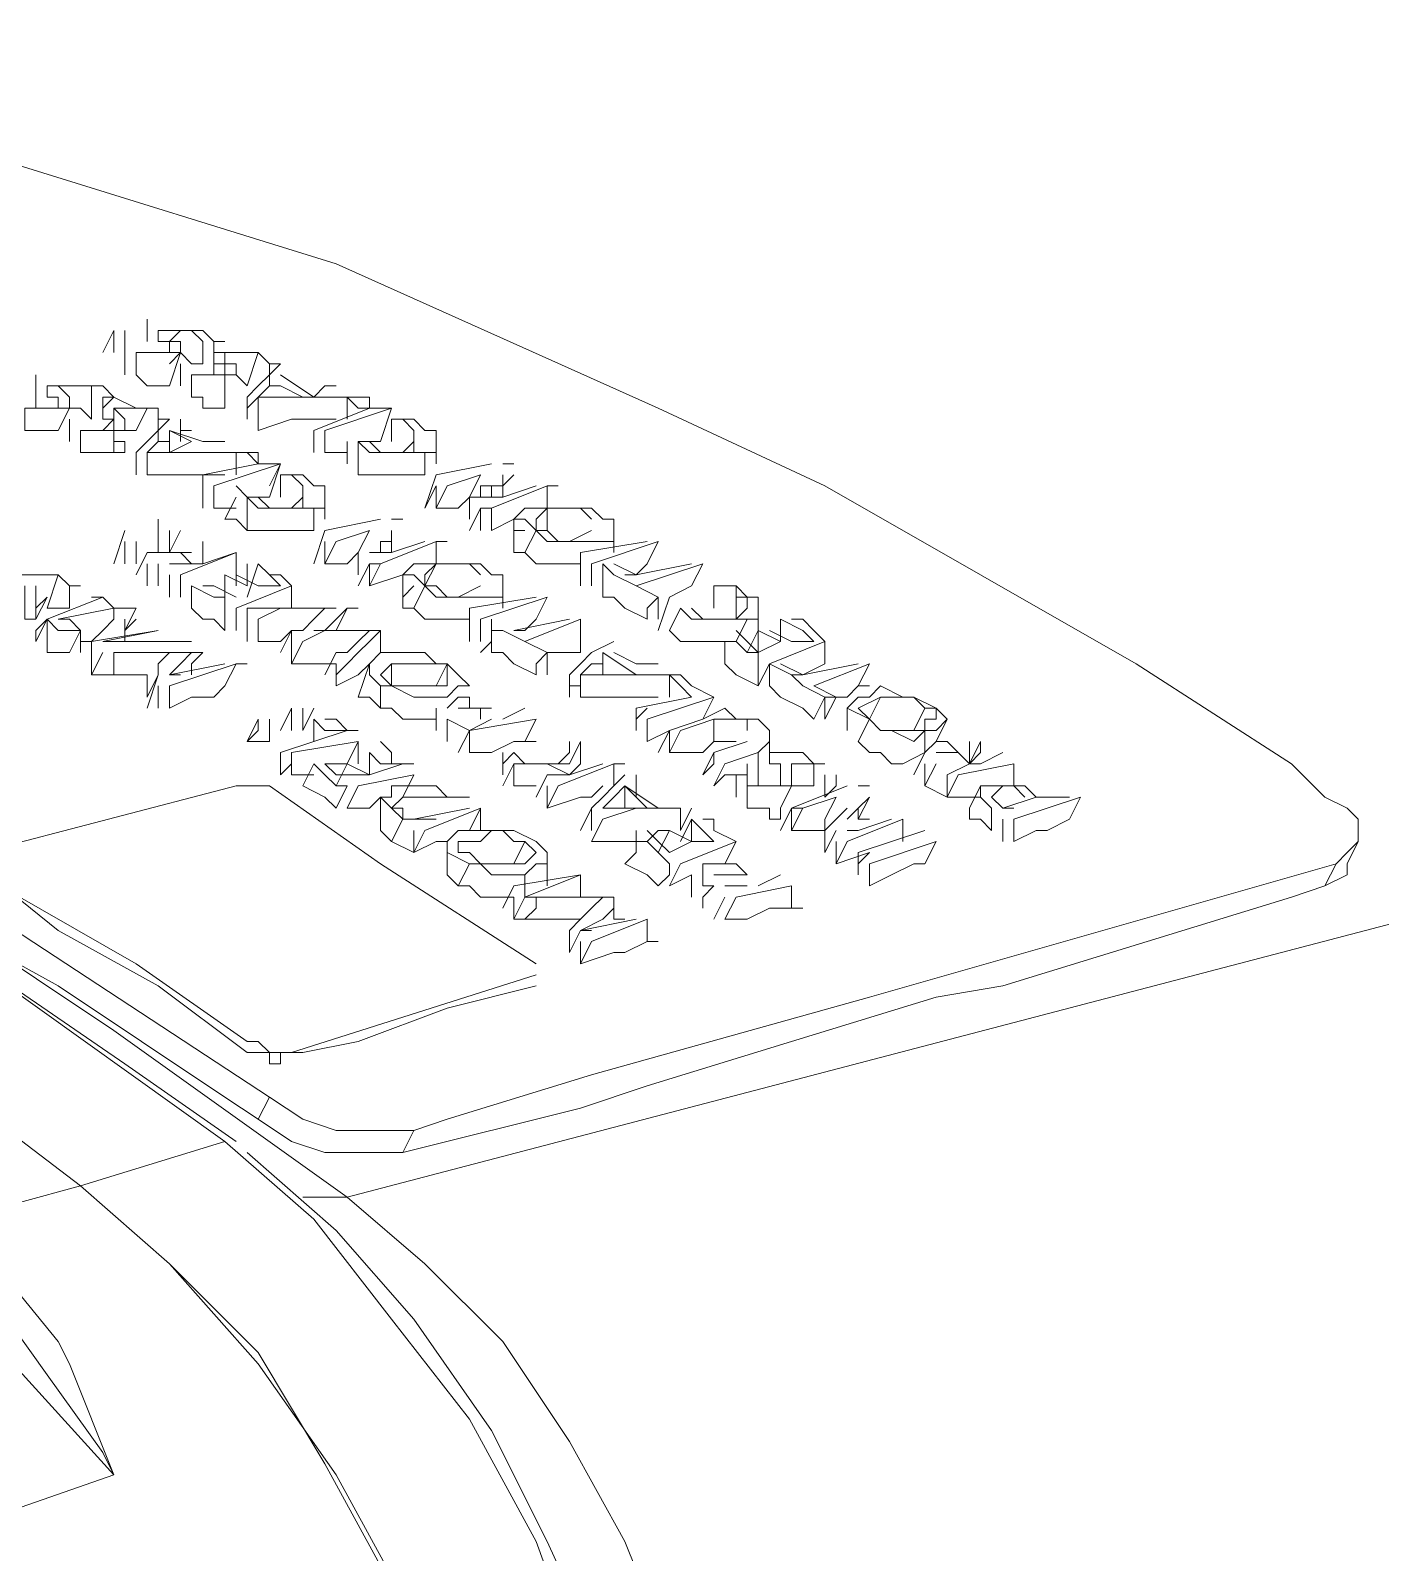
# Model space of a CAD drawing. Header units: inches. Extents: x 34 to 1574, y 72 to 573.
# Drawn here: x 1519.06 to 1527.62, y 312.32 to 321.98 of the extents above; entities that cross this region are included whole.
import ezdxf

# ---------------------------------------------------------------- set-up
doc = ezdxf.new("R2010")
doc.units = ezdxf.units.IN
doc.header["$MEASUREMENT"] = 0
doc.layers.add('PDF_Geometry', color=7, linetype='Continuous')

msp = doc.modelspace()

# ---------------------------------------------------------------- linework, layer by layer
at = {"layer": 'PDF_Geometry', "lineweight": 5}
for points in [[(1527.3419, 316.6932), (1527.4123, 316.7636), (1527.4827, 316.8341), (1527.4827, 316.975), (1527.4123, 317.0454), (1527.2714, 317.1159), (1527.06, 317.3272), (1526.0736, 317.9613), (1524.1009, 319.0886), (1523.044, 319.5818), (1521.0008, 320.4977), (1518.9576, 321.1318), (1516.9144, 321.5546), (1514.8007, 321.8364), (1513.8848, 321.8364)], [(1519.5917, 319.9341), (1519.5917, 320.0046), (1519.5917, 320.075), (1519.5213, 319.9341)], [(1519.6622, 320.075), (1519.6622, 320.0046), (1519.6622, 319.9341)], [(1519.8031, 319.9341), (1519.8736, 319.9341), (1519.944, 319.9341), (1519.944, 320.0046), (1519.8736, 320.0046), (1519.8736, 320.075), (1519.944, 320.075), (1520.0849, 320.075), (1520.1554, 320.075), (1520.2258, 320.0046), (1520.2963, 320.0046), (1520.2258, 320.0046)], [(1520.0145, 319.9341), (1520.0145, 320.0046), (1519.944, 320.0046), (1520.0145, 320.075), (1520.0849, 320.075), (1520.1554, 320.0046), (1520.1554, 319.8636), (1520.0849, 319.8636), (1520.0145, 319.9341), (1519.944, 319.8636)], [(1519.6622, 320.0046), (1519.6622, 319.7932)], [(1519.944, 320.0046), (1519.8736, 320.0046)], [(1520.2258, 320.0046), (1520.2258, 319.9341), (1520.2258, 319.8636), (1520.2258, 319.7932), (1520.2963, 319.7932), (1520.2963, 319.8636), (1520.2258, 319.8636), (1520.2258, 319.9341), (1520.2963, 319.9341), (1520.4372, 319.9341), (1520.5077, 319.9341), (1520.5781, 319.8637), (1520.6486, 319.8637), (1520.5781, 319.8637)], [(1519.0985, 319.6523), (1519.0985, 319.7227), (1519.0985, 319.7932), (1519.0985, 319.6523), (1519.0985, 319.5818), (1519.169, 319.5818), (1519.2395, 319.5818), (1519.3099, 319.5818), (1519.3804, 319.5818), (1519.4508, 319.5114), (1519.4508, 319.7227), (1519.3804, 319.7227), (1519.3099, 319.7227), (1519.2395, 319.7227), (1519.3099, 319.6523), (1519.3099, 319.5818)], [(1520.0145, 319.8636), (1520.0145, 319.7227)], [(1520.6486, 319.8636), (1520.5781, 319.7932), (1520.5077, 319.7227), (1520.4372, 319.6523), (1520.4372, 319.5114), (1520.4372, 319.5818), (1520.5077, 319.6523), (1520.5077, 319.4409), (1520.719, 319.5114), (1520.8599, 319.5114), (1521.0008, 319.5114)], [(1520.5781, 319.8636), (1520.5781, 319.7932), (1520.5781, 319.7227)], [(1520.6486, 319.7932), (1520.8599, 319.6523), (1520.9304, 319.7227), (1521.0008, 319.7227)], [(1519.2395, 319.5818), (1519.2395, 319.6523), (1519.169, 319.6523), (1519.169, 319.7227), (1519.2395, 319.7227), (1519.3804, 319.7227), (1519.4508, 319.7227), (1519.5213, 319.7227), (1519.5917, 319.6523), (1519.5213, 319.6523)], [(1519.5213, 319.4409), (1519.5917, 319.5114), (1519.5213, 319.5114), (1519.5213, 319.5818), (1519.5917, 319.6523), (1519.7326, 319.5818), (1519.8031, 319.5818), (1519.8736, 319.5818), (1519.8736, 319.5114), (1519.944, 319.5114), (1519.8736, 319.5114)], [(1519.5213, 319.6523), (1519.5213, 319.5818), (1519.5213, 319.5114), (1519.5917, 319.5114)], [(1520.4372, 319.5114), (1520.4372, 319.6523)], [(1520.5781, 319.6523), (1520.5077, 319.6523), (1520.7895, 319.6523), (1520.9304, 319.6523), (1521.0713, 319.6523), (1521.1418, 319.5818), (1521.2122, 319.5818), (1520.8599, 319.4409), (1520.8599, 319.3), (1520.8599, 319.3704), (1520.8599, 319.4409), (1520.8599, 319.3)], [(1521.5645, 319.3), (1521.5645, 319.1591), (1521.4236, 319.1591), (1521.2827, 319.1591), (1521.2122, 319.1591), (1521.1418, 319.1591), (1521.1418, 319.3704), (1521.2827, 319.3704), (1521.3531, 319.5818), (1521.2122, 319.5818), (1521.2122, 319.6523), (1521.1418, 319.6523), (1521.0713, 319.6523), (1521.0713, 319.5818), (1521.0713, 319.5114), (1521.0713, 319.6523), (1521.0713, 319.5818), (1521.0713, 319.5114)], [(1519.3099, 319.5114), (1519.3099, 319.3704)], [(1519.5917, 319.5818), (1519.5917, 319.4409), (1519.5917, 319.3), (1519.5213, 319.3), (1519.4508, 319.3), (1519.3804, 319.3), (1519.3804, 319.4409), (1519.4508, 319.4409), (1519.5213, 319.4409), (1519.5917, 319.4409), (1519.6622, 319.4409), (1519.6622, 319.5114), (1519.5917, 319.5818), (1519.6622, 319.5818), (1519.7326, 319.5818), (1519.8031, 319.5818), (1519.7326, 319.4409), (1519.6622, 319.4409), (1519.5917, 319.4409), (1519.5917, 319.3705), (1519.6622, 319.3705), (1519.6622, 319.3), (1519.5917, 319.3)], [(1519.944, 319.5114), (1519.8736, 319.4409), (1519.8031, 319.3704), (1519.7326, 319.3), (1519.7326, 319.1591), (1519.7326, 319.2295), (1519.7326, 319.3), (1519.7326, 319.1591)], [(1519.8736, 319.5114), (1519.8736, 319.4409), (1519.8736, 319.3704)], [(1520.0145, 319.3704), (1520.0145, 319.5114)], [(1521.0713, 319.3), (1521.0008, 319.3), (1520.9304, 319.3), (1520.9304, 319.4409), (1521.3531, 319.5818), (1521.2827, 319.3704)], [(1521.5645, 319.4409), (1521.494, 319.5114), (1521.4236, 319.5114), (1521.3531, 319.5114), (1521.3531, 319.4409), (1521.3531, 319.3704), (1521.3531, 319.4409), (1521.3531, 319.5114), (1521.4236, 319.5114), (1521.494, 319.4409), (1521.494, 319.3)], [(1520.2963, 319.1591), (1520.1554, 319.1591), (1520.0145, 319.1591), (1519.8031, 319.1591), (1519.8031, 319.3), (1519.8736, 319.3), (1519.944, 319.3), (1520.0849, 319.3704), (1519.944, 319.4409), (1519.944, 319.3704), (1519.8736, 319.3704), (1519.8031, 319.3)], [(1519.944, 319.3), (1519.944, 319.4409), (1520.1554, 319.3704), (1520.2258, 319.3704), (1520.2963, 319.3704)], [(1520.0849, 319.4409), (1520.0145, 319.4409)], [(1521.5645, 319.4409), (1521.6349, 319.4409), (1521.6349, 319.3704), (1521.6349, 319.3), (1521.5645, 319.3), (1521.4236, 319.3), (1521.3531, 319.3), (1521.2122, 319.3), (1521.1418, 319.3704)], [(1521.0713, 319.3704), (1521.0713, 319.2295)], [(1521.2122, 319.3704), (1521.2827, 319.3), (1521.3531, 319.3), (1521.4236, 319.3), (1521.494, 319.3704)], [(1521.6349, 319.2295), (1521.6349, 319.3704)], [(1519.8736, 319.3), (1519.8031, 319.3), (1520.0849, 319.3), (1520.2258, 319.3), (1520.3667, 319.3), (1520.4372, 319.3), (1520.5077, 319.2295), (1520.1554, 319.1591), (1520.1554, 318.9477), (1520.1554, 319.0182), (1520.1554, 319.0886)], [(1520.3667, 318.9477), (1520.2258, 318.9477), (1520.2258, 319.0886), (1520.6486, 319.2295), (1520.5781, 319.0182), (1520.5077, 319.0182), (1520.4372, 319.0182), (1520.5077, 318.9477), (1520.6486, 318.9477), (1520.719, 318.9477), (1520.8599, 318.9477), (1520.9304, 318.9477), (1520.9304, 319.0182), (1520.9304, 319.0886), (1520.8599, 319.0886)], [(1520.5781, 319.0886), (1520.6486, 319.2295), (1520.5077, 319.2295), (1520.5077, 319.3), (1520.4372, 319.3), (1520.3667, 319.3), (1520.3667, 319.2295), (1520.3667, 319.1591), (1520.3667, 319.3), (1520.3667, 319.2295), (1520.3667, 319.1591)], [(1538.8261, 319.2295), (1521.0713, 314.5795), (1521.5645, 314.1567), (1522.0577, 313.6635), (1522.4804, 313.0294), (1522.8327, 312.3953), (1523.1145, 311.6908), (1523.3259, 310.9862), (1523.4668, 310.2112), (1523.5372, 309.5067)], [(1521.9872, 319.0886), (1521.9168, 319.0886), (1521.9168, 319.0182), (1521.8463, 319.0182), (1521.7759, 318.9477), (1521.6349, 318.9477), (1521.6349, 319.0182), (1521.6349, 319.0886), (1521.5645, 318.9477), (1521.6349, 319.1591), (1521.9872, 319.2295)], [(1522.1281, 319.2295), (1522.0577, 319.2295)], [(1520.1554, 318.9477), (1520.1554, 319.1591)], [(1520.8599, 319.0886), (1520.7895, 319.1591), (1520.719, 319.1591), (1520.6486, 319.1591), (1520.6486, 319.0886), (1520.6486, 319.0182), (1520.6486, 319.0886), (1520.6486, 319.1591), (1520.719, 319.1591), (1520.7895, 319.0886), (1520.7895, 318.9477)], [(1521.6349, 318.9477), (1521.7054, 319.0886), (1521.9168, 319.1591), (1521.8463, 319.0182), (1521.8463, 318.9477), (1521.8463, 318.8773), (1521.8463, 319.0182)], [(1522.1281, 319.1591), (1522.0577, 319.0886), (1522.0577, 319.0182), (1521.9872, 319.0182), (1521.9168, 319.0182), (1521.9872, 319.0182), (1521.9872, 319.0886), (1522.0577, 319.0886), (1522.0577, 319.1591), (1522.0577, 319.0182), (1522.269, 319.0886)], [(1520.3667, 319.0182), (1520.2963, 318.8773), (1520.3667, 318.8773), (1520.4372, 318.8068), (1520.5077, 318.8068), (1520.5781, 318.8068), (1520.719, 318.8068), (1520.8599, 318.8068), (1520.8599, 318.9477)], [(1520.3667, 319.0886), (1520.4372, 319.0182), (1520.5077, 319.0182), (1520.5781, 318.9477), (1520.6486, 318.9477), (1520.719, 318.9477), (1520.7895, 319.0182)], [(1520.4372, 319.0182), (1520.4372, 318.8068)], [(1520.9304, 318.8773), (1520.9304, 319.0182)], [(1522.3395, 318.9477), (1522.3395, 319.0886), (1521.9872, 318.9477), (1521.9168, 318.9477), (1521.9168, 318.8068)], [(1522.6213, 318.8068), (1522.4804, 318.7363), (1522.41, 318.7363), (1522.3395, 318.8068), (1522.269, 318.8068), (1522.269, 318.8773), (1522.3395, 318.9477), (1522.3395, 319.0886), (1522.41, 319.0886)], [(1521.9168, 318.9477), (1521.8463, 318.8068)], [(1521.9872, 318.9477), (1521.9872, 318.8068), (1522.1281, 318.8773), (1522.1281, 318.7363)], [(1522.6213, 318.8773), (1522.5509, 318.9477), (1522.4804, 318.9477), (1522.41, 318.9477), (1522.3395, 318.9477), (1522.3395, 318.8068)], [(1519.8736, 318.8773), (1519.8736, 318.6659), (1519.944, 318.6659), (1520.0145, 318.6659), (1520.0849, 318.5955), (1520.1554, 318.5955), (1520.1554, 318.7363), (1520.1554, 318.6659), (1520.1554, 318.5955), (1520.3667, 318.6659), (1520.3667, 318.525), (1520.5077, 318.4545), (1520.6486, 318.4545), (1520.5781, 318.525), (1520.5077, 318.5955), (1520.5781, 318.525), (1520.6486, 318.525), (1520.719, 318.4545), (1520.719, 318.3136), (1520.719, 318.4545), (1520.3667, 318.3136), (1520.3667, 318.1727)], [(1521.2827, 318.8773), (1520.9304, 318.8068), (1520.8599, 318.5955), (1520.9304, 318.8068)], [(1521.4236, 318.8773), (1521.3531, 318.8773)], [(1519.6622, 318.8068), (1519.5917, 318.5955)], [(1519.6622, 318.7363), (1519.6622, 318.6659), (1519.6622, 318.5955)], [(1519.8736, 318.8068), (1519.8736, 318.7363), (1519.8736, 318.6659)], [(1519.944, 318.8068), (1519.944, 318.7363), (1519.944, 318.6659), (1520.0145, 318.8068)], [(1520.9304, 318.7363), (1520.9304, 318.6659), (1520.9304, 318.5955), (1521.0713, 318.5955), (1521.1418, 318.6659), (1521.1418, 318.5955), (1521.1418, 318.525), (1521.1418, 318.6659), (1521.2122, 318.8068), (1521.0008, 318.7363), (1520.9304, 318.5955)], [(1521.6349, 318.5955), (1521.6349, 318.7363), (1521.2827, 318.5955), (1521.2122, 318.5955)], [(1521.3531, 318.8068), (1521.3531, 318.6659), (1521.5645, 318.7363)], [(1521.9168, 318.4545), (1521.7759, 318.3841), (1521.7054, 318.3841), (1521.6349, 318.4545), (1521.5645, 318.4545), (1521.5645, 318.525), (1521.6349, 318.5955), (1521.6349, 318.7363), (1521.7054, 318.7363)], [(1522.9736, 318.7363), (1522.5509, 318.6659), (1522.5509, 318.4545), (1522.5509, 318.525), (1522.5509, 318.5955), (1522.4804, 318.5955), (1522.3395, 318.5955), (1522.269, 318.5955), (1522.1986, 318.6659), (1522.1281, 318.6659), (1522.1281, 318.7363), (1522.1281, 318.8068), (1522.1986, 318.8068)], [(1522.269, 318.8068), (1522.1986, 318.6659)], [(1522.8327, 318.525), (1522.9031, 318.525), (1522.9736, 318.5955), (1523.0441, 318.7363), (1522.6213, 318.5955), (1522.6213, 318.4545)], [(1522.7622, 318.6659), (1522.7622, 318.8068)], [(1522.9736, 318.5955), (1523.0441, 318.7363)], [(1520.0849, 318.6659), (1520.0145, 318.6659), (1519.944, 318.6659), (1519.8736, 318.6659), (1519.8031, 318.6659), (1519.7326, 318.525)], [(1520.3667, 318.4545), (1520.3667, 318.6659), (1520.0145, 318.525), (1520.0145, 318.3841)], [(1522.5509, 318.525), (1522.5509, 318.6659)], [(1522.1281, 308.6612), (1522.1281, 309.5067), (1521.9872, 310.4226), (1521.7054, 311.2681), (1521.4236, 312.0431), (1521.0008, 312.8181), (1520.5077, 313.5226), (1519.944, 314.1567), (1519.3804, 314.6499), (1520.2963, 314.9318), (1518.8167, 315.9886), (1517.2667, 316.975), (1515.7167, 317.8204), (1514.1666, 318.525), (1513.9553, 318.5955)], [(1519.8031, 318.5955), (1519.8031, 318.525), (1519.8031, 318.4545)], [(1519.8736, 318.5955), (1519.8736, 318.4545)], [(1520.0145, 318.5955), (1519.944, 318.5955), (1520.0849, 318.5955)], [(1520.4372, 318.5955), (1520.4372, 318.525), (1520.4372, 318.4545), (1520.2963, 318.525)], [(1520.5077, 318.5955), (1520.4372, 318.3841)], [(1521.1418, 318.4545), (1521.2122, 318.5955), (1521.2122, 318.4545), (1521.4236, 318.525), (1521.4236, 318.3841)], [(1521.2827, 318.5955), (1521.2122, 318.4545)], [(1521.9168, 318.525), (1521.8463, 318.5955), (1521.7759, 318.5955), (1521.7054, 318.5955), (1521.6349, 318.5955), (1521.5645, 318.4545), (1521.494, 318.3136)], [(1522.6918, 318.5955), (1522.6918, 318.4545), (1522.6918, 318.3841)], [(1522.7622, 318.5955), (1522.9031, 318.525), (1523.2554, 318.5955)], [(1523.0441, 318.2432), (1523.0441, 318.3136), (1523.0441, 318.3841), (1523.0441, 318.2432), (1523.0441, 318.3136), (1523.0441, 318.3841), (1522.9031, 318.4545), (1523.3259, 318.5955), (1523.2554, 318.4545), (1523.1145, 318.3841), (1523.0441, 318.1727)], [(1523.2554, 318.4545), (1523.3259, 318.5955)], [(1518.9576, 318.525), (1519.0281, 318.525), (1519.0985, 318.525), (1519.169, 318.525), (1519.2395, 318.525), (1519.3099, 318.4545), (1519.3804, 318.4545), (1519.3099, 318.4545)], [(1519.3099, 318.3136), (1519.3099, 318.3841), (1519.3099, 318.4545), (1519.3099, 318.3841), (1519.3099, 318.3136), (1519.2395, 318.3136), (1519.169, 318.3136), (1519.2395, 318.525), (1519.169, 318.525), (1519.0985, 318.525), (1519.0281, 318.525)], [(1519.0281, 318.4545), (1519.0281, 318.2432), (1519.0985, 318.2432), (1519.0985, 318.3136), (1519.169, 318.3841), (1519.0985, 318.2432)], [(1519.0985, 318.4545), (1519.0985, 318.3136)], [(1519.944, 318.3841), (1519.944, 318.525)], [(1520.0849, 318.3136), (1520.0849, 318.3841), (1520.0849, 318.4545), (1520.0849, 318.3841), (1520.0849, 318.3136), (1520.1554, 318.2432), (1520.2258, 318.2432), (1520.2963, 318.1727), (1520.2963, 318.2432), (1520.2963, 318.3841), (1520.2963, 318.525), (1520.2963, 318.4545), (1520.2963, 318.3841), (1520.2258, 318.3841), (1520.0849, 318.4545)], [(1520.1554, 318.4545), (1520.2258, 318.4545), (1520.3667, 318.3841)], [(1522.269, 318.3841), (1521.8463, 318.3136), (1521.8463, 318.1022), (1521.8463, 318.1727), (1521.8463, 318.2432), (1521.7759, 318.2432), (1521.6349, 318.2432), (1521.5645, 318.2432), (1521.494, 318.3136), (1521.4236, 318.3136), (1521.4236, 318.3841), (1521.494, 318.4545)], [(1522.0577, 318.3136), (1522.0577, 318.4545)], [(1523.6077, 318.3841), (1523.5372, 318.4545), (1523.4668, 318.4545), (1523.3963, 318.4545), (1523.3963, 318.3841), (1523.3963, 318.3136), (1523.3963, 318.3841), (1523.3963, 318.4545), (1523.4668, 318.4545), (1523.5372, 318.4545), (1523.5372, 318.3841), (1523.6077, 318.3841), (1523.6077, 318.3136), (1523.5372, 318.2432), (1523.4668, 318.2432), (1523.3963, 318.2432), (1523.3259, 318.2432), (1523.2554, 318.3136)], [(1519.3804, 318.1727), (1519.3804, 318.0318), (1519.3804, 318.1727), (1519.3099, 318.0318), (1519.2395, 318.0318), (1519.169, 318.0318), (1519.169, 318.2432), (1519.5213, 318.3841)], [(1519.4508, 318.3841), (1519.5213, 318.3841), (1519.5917, 318.3136), (1519.7326, 318.3136), (1519.6622, 318.1727), (1519.6622, 318.1022), (1519.6622, 318.2432)], [(1522.4804, 318.2432), (1522.1281, 318.1727), (1522.1986, 318.1727), (1522.269, 318.2432), (1522.3395, 318.3841), (1521.9168, 318.2432), (1521.9168, 318.1022)], [(1522.269, 318.2432), (1522.3395, 318.3841)], [(1523.6782, 318.0318), (1523.6077, 318.0318), (1523.5372, 318.1022), (1523.4668, 318.1022), (1523.3259, 318.1022), (1523.2554, 318.1022), (1523.185, 318.1022), (1523.1145, 318.1727), (1523.185, 318.3136), (1523.2554, 318.2432), (1523.3963, 318.2432), (1523.4668, 318.2432), (1523.6077, 318.2432), (1523.6782, 318.2432), (1523.6782, 318.3136), (1523.6782, 318.3841), (1523.6077, 318.3841)], [(1523.5372, 318.3841), (1523.5372, 318.2432)], [(1519.3804, 318.1022), (1519.4508, 318.1022), (1519.5213, 318.1727), (1519.5917, 318.2432), (1519.5917, 318.3136), (1519.2395, 318.2432), (1519.3099, 318.2432), (1519.3804, 318.1727), (1519.3099, 318.1727), (1519.2395, 318.1727), (1519.169, 318.2432), (1519.0985, 318.1727), (1519.0985, 318.1022), (1519.169, 318.2432), (1519.169, 318.1727), (1519.169, 318.1022)], [(1519.7326, 318.2432), (1519.6622, 318.1727), (1519.6622, 318.1022)], [(1520.719, 317.9614), (1520.719, 318.1727), (1520.7895, 318.1727), (1520.8599, 318.2432), (1520.9304, 318.3136), (1520.719, 318.3136), (1520.5781, 318.3136), (1520.4372, 318.3136), (1520.4372, 318.1727)], [(1520.4372, 318.3136), (1520.4372, 318.1022)], [(1520.9304, 318.3136), (1521.0008, 318.3136), (1520.9304, 318.3136), (1520.7895, 318.3136), (1520.6486, 318.3136), (1520.5077, 318.2432), (1520.5077, 318.1022), (1520.6486, 318.1022), (1520.719, 318.1727), (1520.6486, 318.0318)], [(1520.9304, 318.1727), (1520.8599, 318.1727), (1520.9304, 318.1727), (1521.0008, 318.2432), (1521.0713, 318.3136), (1521.0008, 318.1727), (1521.0713, 318.3136), (1521.1418, 318.3136)], [(1521.8463, 318.1022), (1521.8463, 318.3136)], [(1521.9872, 318.2432), (1521.9872, 318.1022), (1521.9168, 318.0318)], [(1522.3395, 317.8909), (1522.3395, 318.0318), (1522.3395, 317.9614), (1522.3395, 317.8909), (1522.3395, 317.9614), (1522.3395, 318.0318), (1522.41, 318.0318), (1522.5509, 318.0318), (1522.5509, 318.2432), (1522.1986, 318.1022), (1522.3395, 318.0318), (1522.1986, 318.1022), (1522.0577, 318.1727), (1521.9872, 318.1727), (1521.9872, 318.1022), (1521.9872, 318.0318), (1522.0577, 318.0318), (1522.1281, 317.9614), (1522.269, 317.8909), (1522.269, 317.9614), (1522.3395, 318.0318)], [(1522.5509, 318.0318), (1522.5509, 318.2432)], [(1523.7486, 318.1727), (1523.8895, 318.1022), (1524.0304, 318.1022), (1523.96, 318.1727), (1523.8191, 318.2432), (1523.8191, 318.1727), (1523.8191, 318.1022), (1523.6782, 318.0318), (1523.6782, 317.8204), (1523.5372, 317.8909), (1523.4668, 317.9614), (1523.4668, 318.1022)], [(1523.6782, 318.3136), (1523.6782, 318.1727), (1523.6782, 318.1022), (1523.6782, 318.0318), (1523.6077, 318.1022), (1523.5372, 318.1727)], [(1523.6077, 318.2432), (1523.5372, 318.1022)], [(1523.8191, 318.2432), (1523.8191, 318.1022), (1523.6782, 318.1727), (1523.6077, 318.0318)], [(1523.8895, 317.8909), (1523.96, 317.8909), (1524.1009, 317.9614), (1524.1009, 318.1022), (1524.0304, 318.1727), (1523.96, 318.2432), (1523.8895, 318.2432)], [(1519.5917, 318.1022), (1519.5213, 318.1022), (1519.8736, 318.1727), (1519.4508, 318.1022), (1519.4508, 317.9614)], [(1521.0008, 317.8204), (1521.0008, 317.9614), (1520.9304, 317.9614), (1520.719, 317.9614), (1520.7895, 318.1022), (1520.9304, 318.1727), (1521.0713, 318.1727), (1521.2122, 318.1727), (1521.2827, 318.1727)], [(1520.719, 318.0318), (1520.719, 318.1727)], [(1520.8599, 318.1727), (1521.0008, 318.1727), (1521.0713, 318.1727), (1521.2122, 318.1727), (1521.1418, 318.1022), (1521.0713, 318.0318), (1521.0008, 318.0318), (1520.9304, 317.8909)], [(1521.3531, 317.8204), (1521.3531, 317.9614), (1521.4236, 317.9614), (1521.494, 317.9614), (1521.5645, 317.9614), (1521.6349, 317.9614), (1521.7054, 317.9614), (1521.7054, 317.8909), (1521.7054, 317.8204), (1521.6349, 317.8204), (1521.7054, 317.9614), (1521.6349, 317.9614), (1521.5645, 318.0318), (1521.4236, 318.0318), (1521.2827, 318.0318), (1521.2827, 318.1727), (1521.2122, 318.1022), (1521.1418, 318.0318), (1521.0713, 317.9614), (1521.0008, 317.8909), (1521.0008, 317.8204), (1521.1418, 317.8909), (1521.2122, 317.9614), (1521.1418, 317.75), (1521.2122, 317.75), (1521.2827, 317.6795), (1521.3531, 317.6795), (1521.4236, 317.6091), (1521.494, 317.6091), (1521.5645, 317.6091), (1521.6349, 317.6091)], [(1521.7054, 317.9614), (1521.7759, 317.8909), (1521.8463, 317.8204), (1521.7759, 317.8204), (1521.7054, 317.75), (1521.6349, 317.75), (1521.494, 317.75), (1521.3531, 317.8204), (1521.2827, 317.8204), (1521.2122, 317.8909), (1521.2122, 317.9614), (1521.2827, 318.0318), (1521.2827, 318.1727), (1521.2122, 318.1727)], [(1519.5213, 318.0318), (1519.4508, 317.8909), (1519.4508, 318.1022)], [(1519.5213, 318.1022), (1519.7326, 318.1022), (1519.8736, 318.1022), (1520.0849, 318.1022)], [(1522.7622, 318.1022), (1522.6213, 318.0318), (1522.5509, 317.9614), (1522.4804, 317.8909), (1522.4804, 317.75), (1522.4804, 317.8204), (1522.5509, 317.8204), (1522.5509, 317.8909), (1522.5509, 317.75), (1522.7622, 317.75), (1522.9031, 317.75), (1523.0441, 317.75)], [(1524.1009, 317.9614), (1524.1009, 318.1022), (1523.7486, 317.9614), (1523.6782, 317.8204)], [(1519.3804, 314.6499), (1517.9008, 315.7772), (1516.3508, 316.6932), (1514.8712, 317.5386), (1513.9553, 317.9614), (1514.8712, 317.5386), (1516.3508, 316.6932), (1517.9008, 315.7772), (1519.3804, 314.6499), (1518.6054, 314.4386), (1519.2395, 313.6636), (1519.3099, 313.5226), (1519.5917, 312.8181), (1516.5621, 311.7613)], [(1519.8031, 317.6795), (1519.8736, 317.8909), (1519.8736, 317.9614), (1519.944, 318.0318), (1520.0145, 318.0318), (1520.0849, 318.0318), (1520.0145, 318.0318), (1519.8736, 318.0318), (1519.7326, 318.0318), (1519.5917, 318.0318), (1519.5917, 317.8909)], [(1520.0849, 317.8909), (1520.0849, 317.9614), (1520.1554, 318.0318), (1520.0849, 318.0318), (1520.0145, 317.9614), (1519.944, 317.8909), (1520.0145, 317.8909)], [(1520.2963, 317.8204), (1520.3667, 317.9614), (1519.944, 317.8204), (1519.944, 317.6795), (1520.0849, 317.75), (1520.2258, 317.75), (1520.2963, 317.8204), (1520.3667, 317.9614), (1520.4372, 317.9614)], [(1519.944, 317.8909), (1520.2963, 317.9614)], [(1521.3531, 317.9614), (1521.2827, 317.8909), (1521.3531, 317.8204), (1521.4236, 317.8204), (1521.494, 317.8204), (1521.6349, 317.8204)], [(1522.6918, 318.0318), (1522.6918, 317.9614), (1522.6918, 317.8909)], [(1522.7622, 318.0318), (1522.9031, 317.9614), (1522.9736, 317.9614), (1523.0441, 317.9614)], [(1523.8191, 317.9614), (1523.96, 317.8909), (1524.3123, 317.9614)], [(1524.3827, 317.8204), (1524.3123, 317.8204), (1524.2418, 317.75), (1524.1713, 317.75), (1524.1009, 317.75), (1524.1009, 317.6795), (1524.1009, 317.6091), (1524.1713, 317.75), (1524.0304, 317.8204), (1524.3827, 317.9614), (1524.3123, 317.8204)], [(1519.5213, 317.8909), (1519.4508, 317.8909), (1519.5213, 317.8909), (1519.5917, 317.8909), (1519.7326, 317.8909), (1519.8031, 317.8909), (1519.8031, 317.75), (1519.8736, 317.8909)], [(1522.4804, 317.75), (1522.4804, 317.8909)], [(1522.6213, 317.8909), (1522.5509, 317.8909), (1522.8327, 317.8909), (1522.9736, 317.8909), (1523.1145, 317.8909), (1523.185, 317.8204), (1523.2554, 317.75), (1522.9031, 317.6795), (1522.9031, 317.5386), (1522.9031, 317.6091), (1522.9736, 317.6795)], [(1523.1145, 317.8909), (1523.1145, 317.75), (1523.1145, 317.8204), (1523.1145, 317.8909), (1523.185, 317.8909), (1523.2554, 317.8204), (1523.3963, 317.75), (1523.3259, 317.6091), (1523.1145, 317.5386), (1522.9736, 317.4681), (1522.9736, 317.6091), (1523.3963, 317.75), (1523.3259, 317.6091), (1523.4668, 317.6795), (1523.5372, 317.6091), (1523.6077, 317.6091), (1523.6782, 317.6091), (1523.7486, 317.5386), (1523.7486, 317.4681), (1523.6782, 317.3977), (1523.4668, 317.3273), (1523.3963, 317.1863), (1523.4668, 317.2568), (1523.5372, 317.2568), (1523.5372, 317.1159)], [(1520.7895, 314.5795), (1520.8599, 314.5795), (1520.9304, 314.5795), (1521.0713, 314.5795), (1519.5917, 315.6363), (1518.1122, 316.6227), (1516.6326, 317.3977), (1515.8576, 317.8204)], [(1519.8736, 317.6795), (1519.8736, 317.8204)], [(1521.2827, 317.8204), (1521.2827, 317.6795)], [(1524.6645, 317.2568), (1524.735, 317.3977), (1524.5941, 317.3273), (1524.5236, 317.3273), (1524.4532, 317.3977), (1524.3827, 317.3977), (1524.3123, 317.4681), (1524.3827, 317.6091), (1524.4532, 317.75), (1524.5236, 317.75), (1524.5941, 317.75), (1524.6645, 317.75), (1524.735, 317.6795), (1524.8055, 317.6795), (1524.8055, 317.6091), (1524.735, 317.6091), (1524.735, 317.5386), (1524.8055, 317.5386), (1524.8759, 317.6091), (1524.8055, 317.6795), (1524.6645, 317.75), (1524.5941, 317.75), (1524.4532, 317.8204), (1524.3827, 317.75), (1524.3123, 317.75), (1524.2418, 317.6795), (1524.3827, 317.6091), (1524.4532, 317.5386), (1524.5236, 317.5386), (1524.6645, 317.4681), (1524.735, 317.5386), (1524.735, 317.3977), (1524.8055, 317.4681), (1524.8759, 317.4681), (1524.9464, 317.3977)], [(1520.719, 317.5386), (1520.719, 317.6091), (1520.719, 317.6795), (1520.6486, 317.5386)], [(1520.7895, 317.6795), (1520.7895, 317.6091), (1520.7895, 317.5386), (1520.8599, 317.6795)], [(1521.6349, 317.6795), (1521.6349, 317.5386)], [(1521.7054, 317.6795), (1521.7759, 317.75), (1521.8463, 317.75), (1521.8463, 317.6795), (1521.9168, 317.6795), (1521.9872, 317.6795)], [(1521.9168, 317.6091), (1521.9168, 317.6795), (1521.8463, 317.6795), (1521.7759, 317.6795)], [(1522.0577, 317.6091), (1522.1986, 317.6795)], [(1522.9031, 317.5386), (1522.9031, 317.6795)], [(1524.2418, 317.6795), (1524.2418, 317.5386)], [(1524.4532, 317.75), (1524.3123, 317.6795), (1524.3827, 317.6091), (1524.4532, 317.5386), (1524.5236, 317.5386), (1524.5941, 317.5386), (1524.735, 317.5386)], [(1524.735, 317.6795), (1524.6645, 317.5386)], [(1520.4372, 317.4681), (1520.5077, 317.5386), (1520.5077, 317.6091), (1520.4372, 317.4681), (1520.5077, 317.4681), (1520.5781, 317.4681), (1520.5781, 317.6091), (1520.5781, 317.5386), (1520.5781, 317.4681)], [(1521.1418, 317.3273), (1521.1418, 317.4681), (1520.719, 317.3977), (1520.719, 317.3273), (1520.6486, 317.2568), (1520.6486, 317.3977), (1521.0713, 317.5386), (1520.9304, 317.5386), (1520.8599, 317.6091), (1520.8599, 317.5386), (1520.8599, 317.4681), (1520.8599, 317.6091)], [(1520.9304, 317.6091), (1521.0008, 317.6091), (1521.0713, 317.5386), (1521.1418, 317.5386)], [(1521.8463, 317.5386), (1521.8463, 317.3977), (1521.9872, 317.3977), (1522.1281, 317.4681), (1522.1986, 317.4681), (1522.269, 317.6091), (1521.8463, 317.5386), (1521.7054, 317.6091), (1521.7054, 317.5386), (1521.7054, 317.4681)], [(1521.7759, 317.3977), (1521.8463, 317.5386), (1521.9872, 317.6091)], [(1522.269, 317.4681), (1522.1986, 317.4681), (1522.269, 317.6091)], [(1523.6077, 317.5386), (1523.6077, 317.6091), (1523.5372, 317.6091), (1523.4668, 317.6091), (1523.3963, 317.6091), (1523.185, 317.5386), (1523.1145, 317.3977)], [(1523.3963, 317.4681), (1523.3963, 317.6091)], [(1524.8055, 317.4681), (1524.8759, 317.6091)], [(1523.5372, 317.4681), (1523.4668, 317.4681), (1523.3963, 317.4681), (1523.3259, 317.3977), (1523.2554, 317.3977), (1523.185, 317.3977), (1523.1145, 317.3977), (1523.1145, 317.4681), (1523.1145, 317.5386), (1523.0441, 317.3977)], [(1520.6486, 317.2568), (1520.6486, 317.3977)], [(1520.8599, 317.2568), (1520.719, 317.2568), (1520.719, 317.3977)], [(1521.0008, 317.1863), (1521.0713, 317.3273), (1521.2122, 317.2568), (1521.4236, 317.3273), (1521.2827, 317.3273), (1521.2122, 317.3977), (1521.2122, 317.2568)], [(1521.0713, 317.3273), (1521.1418, 317.4681)], [(1521.2827, 317.4681), (1521.3531, 317.3977), (1521.3531, 317.3273), (1521.494, 317.3273)], [(1522.0577, 317.3977), (1522.0577, 317.3273), (1522.0577, 317.2568), (1522.0577, 317.3273), (1522.1281, 317.3977), (1522.1986, 317.3273), (1522.269, 317.3273), (1522.41, 317.3273), (1522.4804, 317.3273), (1522.5509, 317.4681), (1522.5509, 317.3977), (1522.5509, 317.3273), (1522.4804, 317.2568), (1522.6918, 317.3273)], [(1523.6077, 317.4681), (1523.3963, 317.3977), (1523.3259, 317.2568), (1523.3963, 317.3273), (1523.3963, 317.3977), (1523.3259, 317.2568)], [(1523.8895, 317.1863), (1523.8191, 317.0454), (1523.8191, 316.975), (1523.7486, 316.975), (1523.7486, 317.0454), (1523.6782, 317.0454), (1523.6077, 317.0454), (1523.6077, 317.1863), (1523.6782, 317.1863), (1523.7486, 317.1863), (1523.8191, 317.1863), (1523.8895, 317.1863), (1523.8895, 317.2568), (1523.8895, 317.3273), (1523.96, 317.3273), (1524.0304, 317.3273), (1524.0304, 317.1863), (1523.96, 317.1863), (1523.8895, 317.1863), (1523.8191, 317.1863), (1523.8191, 317.2568), (1523.8191, 317.3273), (1523.7486, 317.3273), (1523.7486, 317.3977), (1523.8191, 317.3977), (1523.8895, 317.3977), (1523.96, 317.3977), (1524.0304, 317.3273), (1524.1009, 317.3273)], [(1523.6782, 317.3977), (1523.6782, 317.2568), (1523.6782, 317.1863), (1523.7486, 317.1863), (1523.8191, 317.1863)], [(1523.7486, 317.3273), (1523.7486, 317.4681)], [(1524.8055, 317.3977), (1524.8759, 317.3977), (1524.9464, 317.3977), (1525.0168, 317.3273), (1525.0873, 317.4681), (1525.0873, 317.3977), (1525.0168, 317.3273), (1525.0168, 317.3977), (1525.0168, 317.4681), (1525.0168, 317.3977), (1525.0168, 317.3273)], [(1525.3691, 317.1863), (1525.2986, 317.1863), (1525.2986, 317.3273), (1524.9464, 317.2568), (1524.8759, 317.1159), (1524.8759, 317.2568), (1525.0168, 317.3273), (1525.0873, 317.3273), (1525.2282, 317.3977)], [(1522.269, 317.1863), (1522.1281, 317.1863), (1522.1281, 317.3273), (1522.0577, 317.1863)], [(1522.269, 317.1159), (1522.3395, 317.2568), (1522.4804, 317.2568), (1522.3395, 317.3273), (1522.1281, 317.3273)], [(1522.3395, 317.0454), (1522.41, 317.1863), (1522.7622, 317.3273), (1522.7622, 317.1863), (1522.7622, 317.3273), (1522.8327, 317.3273)], [(1523.6077, 317.1863), (1523.6077, 317.2568), (1523.5372, 317.2568), (1523.6077, 317.2568), (1523.6077, 317.3273)], [(1525.0873, 317.1159), (1524.8759, 317.1159), (1524.735, 317.1863), (1524.8055, 317.3273)], [(1524.735, 317.3273), (1524.735, 317.2568), (1524.735, 317.1863)], [(1525.2986, 317.1863), (1525.2986, 317.3273)], [(1520.5781, 315.2136), (1520.5077, 315.0727), (1520.2963, 315.2136), (1519.2395, 315.9181), (1517.1962, 317.0454), (1516.9849, 317.1863)], [(1522.269, 316.0591), (1521.2827, 316.6932), (1520.5781, 317.1863), (1520.5077, 317.1863), (1520.4372, 317.1863), (1520.3667, 317.1863), (1518.7463, 316.7636), (1518.7463, 316.6932), (1518.7463, 316.6227), (1519.7326, 316.0591), (1520.4372, 315.5659), (1520.5077, 315.5659), (1520.5781, 315.4954), (1520.6486, 315.4954), (1520.719, 315.4954), (1522.269, 315.9886)], [(1521.3531, 316.8341), (1521.2827, 316.9045), (1521.2827, 316.975), (1521.2827, 317.1159), (1521.2122, 317.0454), (1521.0713, 317.0454), (1521.1418, 317.1863), (1521.494, 317.2568), (1521.4236, 317.1159), (1521.3531, 317.0454), (1521.4236, 317.0454), (1521.4236, 316.975), (1521.3531, 317.0454), (1521.2827, 317.1159), (1521.3531, 317.1159), (1521.3531, 317.1863), (1521.494, 317.1863), (1521.6349, 317.1863), (1521.7054, 317.1159), (1521.8463, 317.1159)], [(1521.7759, 317.1159), (1521.7054, 317.1159), (1521.6349, 317.1159), (1521.5645, 317.1159), (1521.4236, 317.1159), (1521.494, 317.2568)], [(1522.6918, 317.1863), (1522.6213, 317.1159), (1522.5509, 317.1159), (1522.3395, 317.0454), (1522.3395, 317.1863)], [(1522.8327, 317.2568), (1522.7622, 317.1863), (1522.6918, 317.1159), (1522.6213, 317.0454), (1522.5509, 316.9045), (1522.6213, 317.0454), (1522.6213, 316.975), (1522.6213, 316.9045)], [(1522.6918, 317.0454), (1522.7622, 317.0454), (1522.8327, 317.0454), (1522.9736, 317.0454), (1522.8327, 317.1863), (1523.0441, 317.0454), (1523.1145, 317.0454), (1523.185, 317.0454)], [(1522.9031, 317.1159), (1522.9031, 317.2568)], [(1523.8895, 317.0454), (1524.2418, 317.1863)], [(1524.1009, 317.2568), (1524.1009, 317.1863), (1524.1009, 317.1159), (1524.1713, 317.1863), (1524.1713, 317.2568)], [(1524.3827, 317.1863), (1524.3123, 317.1863)], [(1525.0873, 317.1863), (1525.0168, 317.0454), (1525.0168, 316.975), (1525.0873, 316.975), (1525.1577, 316.9045), (1525.1577, 316.975), (1525.1577, 317.0454), (1525.0873, 317.1159), (1525.0873, 317.1863), (1525.1577, 317.1863), (1525.2282, 317.1863), (1525.2986, 317.1863), (1525.3691, 317.1863), (1525.4396, 317.1159), (1525.51, 317.1159)], [(1525.3691, 317.1159), (1525.2986, 317.1863), (1525.2282, 317.1863), (1525.1577, 317.1159), (1525.2282, 317.0454), (1525.4396, 317.1159), (1525.6509, 317.1159)], [(1524.3827, 316.975), (1524.3123, 316.975), (1524.3123, 317.0454), (1524.3827, 317.1159), (1524.3123, 317.0454), (1524.2418, 316.975)], [(1524.3123, 316.975), (1524.3827, 317.1159)], [(1521.9168, 316.9045), (1521.9168, 317.0454), (1521.5645, 316.9045), (1521.494, 316.7636), (1521.494, 316.9045)], [(1521.494, 316.975), (1521.8463, 317.0454)], [(1521.8463, 316.9045), (1521.9168, 317.0454)], [(1522.9031, 316.9045), (1522.9031, 316.7636), (1522.8327, 316.6932), (1522.9736, 316.6227), (1523.0441, 316.5522), (1523.1145, 316.6227), (1523.1145, 316.6932), (1523.0441, 316.7636), (1522.9736, 316.8341), (1522.9031, 316.8341), (1522.6213, 316.8341), (1522.6918, 316.975), (1522.9031, 317.0454), (1523.0441, 317.0454), (1523.185, 317.0454), (1523.185, 316.975), (1523.185, 316.9045), (1523.2554, 317.0454)], [(1523.96, 317.0454), (1523.8895, 316.9045)], [(1524.2418, 317.0454), (1524.1713, 316.975), (1524.1009, 316.9045), (1524.1009, 316.8341), (1524.1009, 316.7636), (1524.1713, 316.9045)], [(1525.2986, 317.0454), (1525.2282, 317.0454)], [(1521.6349, 316.975), (1521.5645, 316.975), (1521.4236, 316.975), (1521.3531, 316.8341), (1521.494, 316.7636), (1521.6349, 316.8341), (1521.7054, 316.8341), (1521.7054, 316.6932), (1521.7054, 316.6227), (1521.7759, 316.5522), (1521.8463, 316.5522), (1521.9168, 316.4818), (1521.9872, 316.4818), (1522.0577, 316.4818), (1522.1281, 316.4818), (1522.1281, 316.3409)], [(1523.185, 316.8341), (1523.2554, 316.975), (1523.2554, 316.9045), (1523.2554, 316.8341), (1523.1145, 316.7636), (1523.0441, 316.8341), (1522.9736, 316.9045)], [(1523.0441, 316.7636), (1523.1145, 316.9045), (1523.2554, 316.8341), (1523.1145, 316.9045), (1523.0441, 316.9045), (1522.9736, 316.8341)], [(1523.2554, 316.4818), (1523.2554, 316.6227), (1523.1145, 316.5522), (1523.185, 316.6932), (1523.5372, 316.8341), (1523.4668, 316.6932), (1523.5372, 316.8341), (1523.3963, 316.9045), (1523.3963, 316.975), (1523.3259, 316.975)], [(1523.2554, 316.8341), (1523.3963, 316.8341), (1523.3259, 316.9045), (1523.2554, 316.975)], [(1524.1009, 316.7636), (1524.1009, 316.9045)], [(1524.5941, 316.8341), (1524.5941, 316.975), (1524.2418, 316.8341), (1524.1713, 316.6932)], [(1524.735, 316.9045), (1524.3123, 316.7636), (1524.3123, 316.6227), (1524.3123, 316.6932), (1524.3827, 316.7636), (1524.1713, 316.6932), (1524.1713, 316.8341)], [(1524.5236, 316.975), (1524.3123, 316.9045), (1524.2418, 316.9045)], [(1525.2282, 316.8341), (1525.2282, 316.975)], [(1518.5349, 316.5522), (1520.5781, 315.2136), (1520.7895, 315.0727), (1521.0008, 315.0022), (1521.2122, 315.0022), (1521.3531, 315.0022), (1521.494, 315.0022), (1521.7054, 315.0727), (1522.6213, 315.3545), (1524.3827, 315.8477), (1525.8623, 316.2704), (1527.3419, 316.6932), (1527.2714, 316.5522), (1527.4123, 316.6227), (1527.4123, 316.6932), (1527.4827, 316.8341)], [(1522.1986, 316.8341), (1522.1281, 316.6932)], [(1522.9031, 316.8341), (1522.9031, 316.7636), (1522.8327, 316.6932)], [(1521.8463, 316.6932), (1521.7759, 316.5522)], [(1522.4804, 316.2704), (1522.4804, 316.1295), (1522.4804, 316.2), (1522.4804, 316.2704), (1522.5509, 316.3409), (1522.6213, 316.4113), (1522.6918, 316.4818), (1522.5509, 316.4818), (1522.41, 316.4818), (1522.269, 316.4818), (1522.1986, 316.4818), (1522.5509, 316.6227), (1522.5509, 316.4818), (1522.5509, 316.6227), (1522.1281, 316.5522), (1522.0577, 316.4113)], [(1522.5509, 316.3409), (1522.4804, 316.3409), (1522.3395, 316.3409), (1522.1986, 316.3409), (1522.1281, 316.3409), (1522.1986, 316.4818), (1522.1986, 316.6227)], [(1522.3395, 316.5522), (1522.3395, 316.6932)], [(1523.3259, 316.4113), (1523.3259, 316.4818), (1523.3963, 316.5522), (1523.3259, 316.5522), (1523.3259, 316.6227), (1523.3259, 316.6932), (1523.3963, 316.6932), (1523.4668, 316.6932), (1523.5372, 316.6932), (1523.6077, 316.6227), (1523.5372, 316.6227), (1523.4668, 316.6227), (1523.3963, 316.6227)], [(1523.6782, 316.5522), (1523.8191, 316.6227)], [(1518.7463, 316.5522), (1518.8872, 316.5522), (1519.2395, 316.2704), (1519.8736, 315.9181), (1520.4372, 315.4954), (1520.5077, 315.4954), (1520.5781, 315.4954), (1520.5781, 315.425), (1520.6486, 315.425), (1520.6486, 315.4954), (1520.7895, 315.4954), (1521.1418, 315.5659), (1521.7054, 315.7772), (1522.269, 315.9181)], [(1527.2714, 316.5522), (1527.06, 316.4818), (1526.1441, 316.2), (1525.2282, 315.9181), (1524.8054, 315.8477), (1523.8895, 315.5659), (1522.9736, 315.284), (1522.5509, 315.1431), (1521.4236, 314.8613)], [(1523.96, 316.4113), (1523.8895, 316.4113), (1523.7486, 316.4113), (1523.6077, 316.3409), (1523.4668, 316.3409), (1523.5372, 316.4818), (1523.8895, 316.5522), (1523.8895, 316.4113)], [(1523.4668, 316.5522), (1523.6077, 316.5522)], [(1522.8327, 316.3409), (1522.7622, 316.3409), (1522.7622, 316.4113), (1522.7622, 316.4818), (1522.5509, 316.4818), (1522.3395, 316.4818), (1522.1986, 316.4818)], [(1522.269, 316.4818), (1522.269, 316.4113), (1522.1986, 316.3409)], [(1522.7622, 316.4818), (1522.6918, 316.4818), (1522.7622, 316.4818), (1522.7622, 316.4113), (1522.6918, 316.3409), (1522.5509, 316.2704), (1522.6213, 316.2704)], [(1523.3963, 316.3409), (1523.4668, 316.4818)], [(1520.3667, 314.9318), (1519.6622, 315.425), (1518.3235, 316.3409)], [(1522.4804, 316.1295), (1522.5509, 316.2704), (1522.9031, 316.3409)], [(1522.9736, 316.2), (1522.9736, 316.3409), (1522.6213, 316.2), (1522.5509, 316.0591)], [(1523.0441, 316.2), (1522.9736, 316.2), (1522.8327, 316.1295), (1522.7622, 316.1295), (1522.5509, 316.0591), (1522.5509, 316.2)], [(1521.494, 315.0022), (1521.4236, 314.8613), (1521.3531, 314.8613), (1521.1418, 314.8613), (1520.9304, 314.8613), (1520.719, 314.9318), (1520.5077, 315.0727)], [(1522.1281, 308.8021), (1523.0441, 309.0839), (1522.9736, 309.9294), (1522.8327, 310.7749), (1522.5509, 311.6203), (1522.269, 312.3954), (1521.8463, 313.1704), (1521.3531, 313.8045), (1520.8599, 314.4386), (1520.2963, 314.9318)], [(1523.0441, 309.0839), (1523.1145, 306.3362), (1523.185, 306.3362), (1523.185, 306.4771), (1523.185, 306.8294), (1523.1145, 309.1544), (1523.044, 309.9999), (1522.9031, 310.8453), (1522.6918, 311.6204), (1522.3395, 312.3954), (1521.9872, 313.0999), (1521.494, 313.8045), (1521.0008, 314.3681), (1520.4372, 314.8613)], [(1519.3804, 314.6499), (1519.944, 314.1567), (1520.5077, 313.5931), (1520.9304, 312.8885), (1521.3531, 312.1135), (1521.7054, 311.3385), (1521.9168, 310.493), (1522.0577, 309.6476), (1522.1281, 308.8021), (1522.1986, 305.9839), (1522.269, 305.7021), (1522.41, 305.1384), (1522.6918, 304.6452), (1523.7486, 303.2361), (1524.735, 301.827), (1525.7214, 300.277), (1526.5668, 298.6565), (1527.3419, 297.036), (1528.0464, 295.2746)], [(1517.9008, 314.1568), (1517.9713, 314.1568), (1517.9713, 314.2272), (1518.0417, 314.2272), (1518.0417, 314.2977), (1518.1122, 314.3681), (1518.1122, 314.4386), (1518.394, 314.2977), (1518.8167, 313.9454), (1519.169, 313.4522), (1519.5213, 312.959), (1519.5917, 312.8181), (1518.8872, 313.5931), (1518.8167, 313.6636), (1517.9712, 314.0863), (1517.9008, 314.1567)]]:
    msp.add_lwpolyline(points, dxfattribs=at)
for points in [[(1519.8031, 320.0046), (1519.8031, 320.075), (1519.8031, 320.1455)], [(1519.944, 319.7227), (1519.8736, 319.7227), (1519.8031, 319.7227), (1519.7326, 319.7932), (1519.7326, 319.9341), (1519.8031, 319.9341), (1519.8736, 319.9341), (1519.944, 319.9341), (1520.0145, 319.9341)], [(1520.4372, 319.7227), (1520.3667, 319.7932), (1520.2963, 319.7932), (1520.3667, 319.7932), (1520.3667, 319.8636), (1520.2963, 319.8636), (1520.2963, 319.9341), (1520.3667, 319.9341), (1520.4372, 319.9341), (1520.5077, 319.9341)], [(1520.2963, 319.6523), (1520.2963, 319.5818), (1520.2258, 319.5818), (1520.1554, 319.5818), (1520.1554, 319.6523), (1520.0849, 319.6523), (1520.0849, 319.7932), (1520.1554, 319.7932), (1520.2258, 319.7932), (1520.2963, 319.7932)], [(1520.5077, 319.6523), (1520.5781, 319.6523), (1520.6486, 319.6523), (1520.7895, 319.6523), (1520.6486, 319.7227), (1520.5781, 319.7227)], [(1519.2395, 319.4409), (1519.169, 319.4409), (1519.0985, 319.4409), (1519.0281, 319.4409), (1519.0281, 319.5818), (1519.0985, 319.5818), (1519.169, 319.5818), (1519.2395, 319.5818), (1519.3099, 319.5818)], [(1522.269, 318.9477), (1522.3395, 318.9477), (1522.4804, 318.9477), (1522.6213, 318.9477), (1522.6918, 318.8773), (1522.7622, 318.8773), (1522.7622, 318.8068), (1522.7622, 318.7363), (1522.6918, 318.7363), (1522.5509, 318.7363), (1522.41, 318.7363), (1522.3395, 318.7363), (1522.269, 318.8068), (1522.1986, 318.8773), (1522.1281, 318.8773), (1522.1986, 318.9477)], [(1519.7326, 318.5955), (1519.7326, 318.7363), (1519.7326, 318.6659)], [(1521.3531, 318.6659), (1521.3531, 318.7363), (1521.3531, 318.8068), (1521.3531, 318.7363), (1521.2827, 318.7363), (1521.2827, 318.6659), (1521.2122, 318.6659), (1521.2827, 318.6659)], [(1521.5645, 318.5955), (1521.6349, 318.5955), (1521.7759, 318.5955), (1521.9168, 318.5955), (1521.9872, 318.525), (1522.0577, 318.525), (1522.0577, 318.4545), (1522.0577, 318.3841), (1521.9872, 318.3841), (1521.8463, 318.3841), (1521.7054, 318.3841), (1521.6349, 318.3841), (1521.5645, 318.4545), (1521.494, 318.525), (1521.4236, 318.525), (1521.494, 318.5955)], [(1523.0441, 318.3841), (1522.9031, 318.4545), (1522.7622, 318.525), (1522.6918, 318.5955), (1522.6918, 318.525), (1522.6918, 318.3841), (1522.7622, 318.3841), (1522.8327, 318.3136), (1522.9736, 318.2432), (1522.9736, 318.3136)], [(1519.0985, 318.2432), (1519.0985, 318.3841), (1519.0985, 318.3136)], [(1522.5509, 317.8909), (1522.6918, 317.8909), (1522.7622, 317.8909), (1522.9031, 317.8909), (1522.6918, 318.0318), (1522.6918, 317.9614), (1522.6213, 317.9614)], [(1524.1009, 317.75), (1524.0304, 317.6091), (1523.96, 317.6795), (1523.8191, 317.75), (1523.7486, 317.8204), (1523.7486, 317.9614), (1523.8895, 317.8909), (1523.96, 317.8204)], [(1522.41, 317.3273), (1522.4804, 317.3977), (1522.4804, 317.4681), (1522.4804, 317.3977)], [(1521.0713, 317.1863), (1521.0008, 317.0454), (1520.9304, 317.1159), (1520.7895, 317.1863), (1520.8599, 317.3273), (1520.9304, 317.2568), (1521.0008, 317.1863)], [(1521.0713, 317.3273), (1521.0008, 317.3273), (1520.9304, 317.3273), (1521.0008, 317.2568), (1521.0713, 317.2568), (1521.2122, 317.2568)], [(1522.6918, 317.0454), (1522.7622, 317.0454), (1522.8327, 317.0454), (1522.8327, 317.1863), (1522.7622, 317.1159)], [(1523.8895, 316.9045), (1524.0304, 316.9045), (1524.1009, 316.9045), (1524.1009, 316.975), (1524.1713, 317.1159), (1523.96, 317.0454), (1523.8895, 317.0454), (1523.8191, 316.9045), (1523.8895, 317.0454), (1523.8895, 316.975)], [(1525.7214, 317.1159), (1525.6509, 316.975), (1525.51, 316.9045), (1525.4396, 316.9045), (1525.2986, 316.8341), (1525.2986, 316.975)], [(1521.8463, 316.9045), (1521.9168, 316.9045), (1522.0577, 316.9045), (1522.1281, 316.9045), (1522.269, 316.8341), (1522.3395, 316.7636), (1522.3395, 316.6932), (1522.269, 316.6932), (1522.1986, 316.6227), (1522.1281, 316.6227), (1521.9872, 316.6227), (1521.9168, 316.6932), (1521.8463, 316.6932), (1521.7054, 316.7636), (1521.7054, 316.8341), (1521.7759, 316.9045)], [(1521.9168, 316.8341), (1521.7759, 316.8341), (1521.7759, 316.7636), (1521.8463, 316.7636), (1521.9168, 316.6932), (1521.9872, 316.6932), (1522.0577, 316.6932), (1522.1986, 316.6932), (1522.269, 316.7636), (1522.1986, 316.8341), (1522.1281, 316.8341), (1522.0577, 316.9045), (1521.9872, 316.9045)], [(1524.8055, 316.8341), (1524.735, 316.6932), (1524.6645, 316.6932), (1524.5236, 316.6227), (1524.3827, 316.5522), (1524.3827, 316.6932)]]:
    msp.add_lwpolyline(points, close=True, dxfattribs=at)
msp.add_ellipse((1534.9618, 293.3901), major_axis=(-9.3895, 32.9733), ratio=0.723508, start_param=3.149222, end_param=6.285795, dxfattribs=at)

doc.saveas('drawing.dxf')
